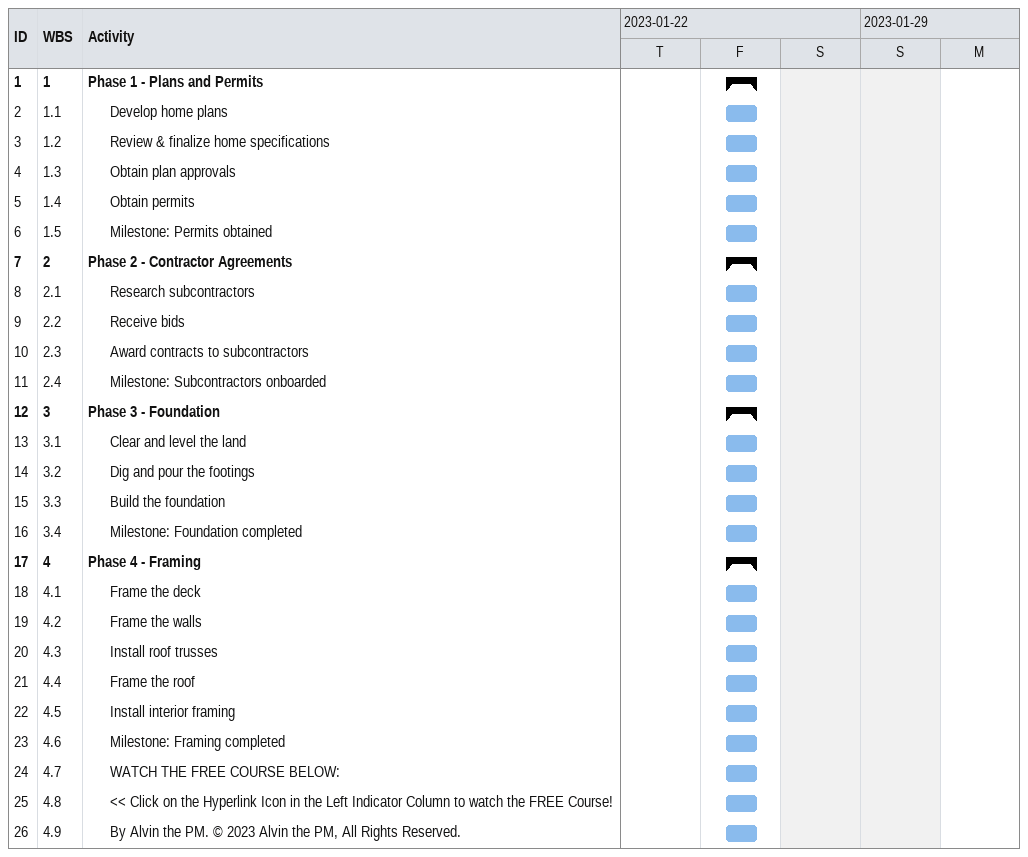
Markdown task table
| ID | WBS | Task | Start | Finish |
|---|---|---|---|---|
| 1 | 1 | **Phase 1 - Plans and Permits** | 2023-01-27 | 2023-01-27 |
| 2 | 1.1 | Develop home plans | 2023-01-27 | 2023-01-27 |
| 3 | 1.2 | Review & finalize home specifications | 2023-01-27 | 2023-01-27 |
| 4 | 1.3 | Obtain plan approvals | 2023-01-27 | 2023-01-27 |
| 5 | 1.4 | Obtain permits | 2023-01-27 | 2023-01-27 |
| 6 | 1.5 | Milestone: Permits obtained | 2023-01-27 | 2023-01-27 |
| 7 | 2 | **Phase 2 - Contractor Agreements** | 2023-01-27 | 2023-01-27 |
| 8 | 2.1 | Research subcontractors | 2023-01-27 | 2023-01-27 |
| 9 | 2.2 | Receive bids | 2023-01-27 | 2023-01-27 |
| 10 | 2.3 | Award contracts to subcontractors | 2023-01-27 | 2023-01-27 |
| 11 | 2.4 | Milestone: Subcontractors onboarded | 2023-01-27 | 2023-01-27 |
| 12 | 3 | **Phase 3 - Foundation** | 2023-01-27 | 2023-01-27 |
| 13 | 3.1 | Clear and level the land | 2023-01-27 | 2023-01-27 |
| 14 | 3.2 | Dig and pour the footings | 2023-01-27 | 2023-01-27 |
| 15 | 3.3 | Build the foundation | 2023-01-27 | 2023-01-27 |
| 16 | 3.4 | Milestone: Foundation completed | 2023-01-27 | 2023-01-27 |
| 17 | 4 | **Phase 4 - Framing** | 2023-01-27 | 2023-01-27 |
| 18 | 4.1 | Frame the deck | 2023-01-27 | 2023-01-27 |
| 19 | 4.2 | Frame the walls | 2023-01-27 | 2023-01-27 |
| 20 | 4.3 | Install roof trusses | 2023-01-27 | 2023-01-27 |
| 21 | 4.4 | Frame the roof | 2023-01-27 | 2023-01-27 |
| 22 | 4.5 | Install interior framing | 2023-01-27 | 2023-01-27 |
| 23 | 4.6 | Milestone: Framing completed | 2023-01-27 | 2023-01-27 |
| 24 | 4.7 | WATCH THE FREE COURSE BELOW: | 2023-01-27 | 2023-01-27 |
| 25 | 4.8 | << Click on the Hyperlink Icon in the Left Indicator Column to watch the FREE Course! | 2023-01-27 | 2023-01-27 |
| 26 | 4.9 | By Alvin the PM. © 2023 Alvin the PM, All Rights Reserved. | 2023-01-27 | 2023-01-27 |
